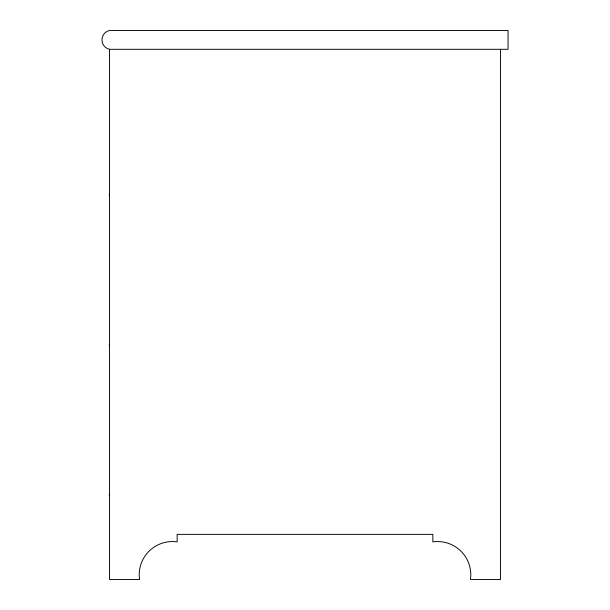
<?xml version="1.0" encoding="UTF-8"?>
<svg xmlns="http://www.w3.org/2000/svg" width="610" height="610" viewBox="0 0 610 610"><rect width="100%" height="100%" fill="white"/><g stroke="black" fill="none" stroke-linecap="round" stroke-linejoin="round"><path stroke-width="0.91" d="M109.465 49.303L508.054 49.303L508.054 30.5L109.465 30.5A9.638 9.638 0 0 0 109.465 49.303L109.465 579.5L139.545 579.5A33.237 33.237 0 0 1 177.152 541.893L177.152 534.375L432.848 534.375L432.848 541.893A33.237 33.237 0 0 1 470.455 579.5L500.536 579.5L500.536 49.303M109.465 195.924A5.055 5.055 0 0 1 109.465 193.728M109.465 346.335A5.055 5.055 0 0 1 109.465 344.139M109.465 496.22A5.055 5.055 0 0 1 109.465 494.024"/></g></svg>
